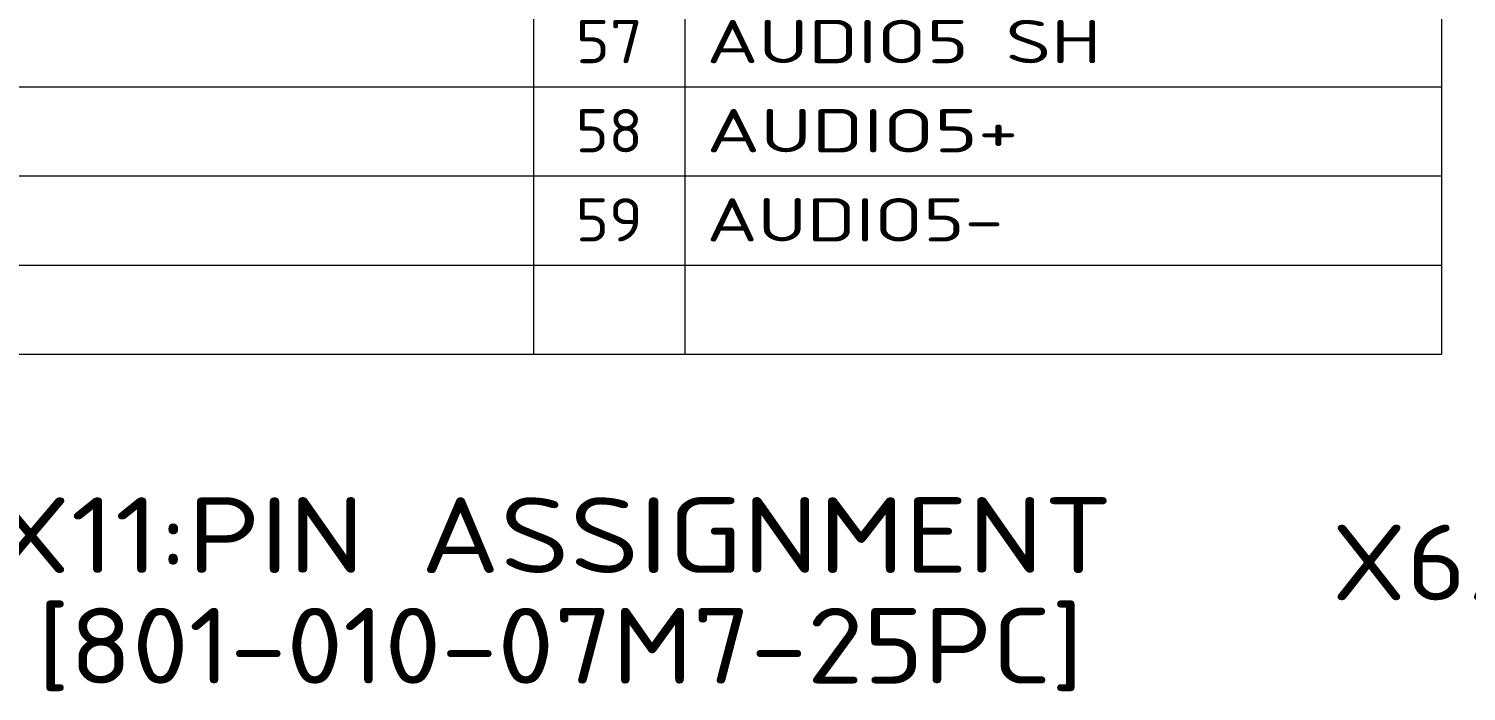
# Model space of a CAD drawing. Extents: x 23 to 417, y 3 to 294.
# Drawn here: x 214 to 280.5, y 89 to 119.7 of the extents above; entities that cross this region are included whole.
import ezdxf
from ezdxf.enums import TextEntityAlignment as Align

# ---------------------------------------------------------------- set-up
doc = ezdxf.new("R2010")
doc.units = 0
doc.layers.get('0').update_dxf_attribs({"lineweight": 13})
doc.styles.get("Standard").update_dxf_attribs({"font": 'isocp.shx'})

# ---------------------------------------------------------------- blocks, each defined once
blk = doc.blocks.new('BLOCK2307')
at = {"color": 7, "lineweight": 13}
for p, q in [((498.381, 48.817), (498.381, -90.184)), ((505.381, 48.817), (505.381, -90.184)), ((540.381, 48.817), (540.381, -90.184)), ((456.381, -77.819), (540.381, -77.819)), ((456.381, -81.941), (540.381, -81.941)), ((456.381, -86.062), (540.381, -86.062)), ((456.381, -90.184), (540.381, -90.184))]:
    blk.add_line(p, q, dxfattribs=at)
for s, p, p2 in [('57', (500.327, -76.727), (503.435, -76.727)), ('AUDIO5 SH', (506.381, -76.727), (524.641, -76.727)), ('58', (500.327, -80.849), (503.435, -80.849)), ('AUDIO5+', (506.381, -80.849), (520.815, -80.849)), ('59', (500.327, -84.97), (503.435, -84.97)), ('AUDIO5-', (506.381, -84.97), (520.114, -84.97))]:
    blk.add_text(s, height=2, dxfattribs=at).set_placement(p, p2, align=Align.FIT)
blk = doc.blocks.new('BLOCK2337')
at = {"color": 7, "lineweight": 13}
blk.add_text('X6/X7 : BNC CONNECTOR', height=3.5, dxfattribs=at).set_placement((0, 5.574), (60.586, 5.574), align=Align.FIT)
blk = doc.blocks.new('BLOCK2352')
at = {"color": 7, "lineweight": 13}
blk.add_text('X11:PIN ASSIGNMENT', height=3.5, dxfattribs=at).set_placement((112.962, 26.519), (164.858, 26.519), align=Align.FIT)
blk = doc.blocks.new('BLOCK2353')
at = {"color": 7, "lineweight": 13}
blk.add_text('[801-010-07M7-25PC]', height=3.5, dxfattribs=at).set_placement((115.109, 21.407), (163.488, 21.407), align=Align.FIT)

msp = doc.modelspace()

# ---------------------------------------------------------------- block references
at = {"lineweight": 0}
for name, p in [('BLOCK2307', (-261.018, 194.801)), ('BLOCK2352', (99.307, 67.981)), ('BLOCK2337', (274.278, 87.667)), ('BLOCK2353', (99.307, 67.981))]:
    msp.add_blockref(name, p, dxfattribs=at)

doc.saveas('drawing.dxf')
